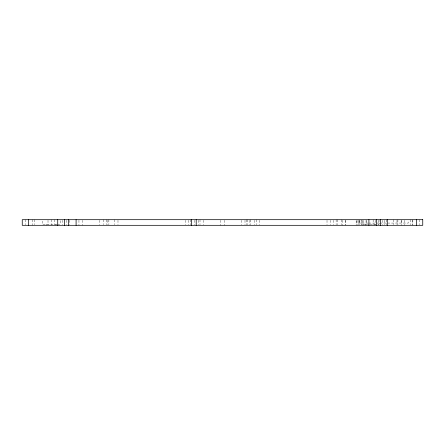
<?xml version="1.0" encoding="UTF-8"?>
<svg xmlns="http://www.w3.org/2000/svg" width="445" height="445" viewBox="0 0 445 445"><rect width="100%" height="100%" fill="white"/><g stroke="black" fill="none" stroke-linecap="round" stroke-linejoin="round"><path stroke-width="0.33" stroke-dasharray="2.23 1.67" d="M368.087 223.062L356.261 223.062L356.261 220.364M368.749 223.062L379.201 223.062M379.824 223.062L408.237 223.062L408.237 220.364M56.904 224.185L42.164 224.185L42.164 220.331M57.527 224.185L60.164 224.185L60.164 220.331M369.517 224.185L361.101 224.185L361.101 220.331M370.101 224.185L375.841 224.185M377.894 224.185L379.101 224.185L379.101 220.331M419.262 219.685L419.262 224.747M412.287 219.685L412.287 224.747M412.231 220.314L412.231 225.315M410.601 219.685L410.601 224.747M404.75 220.314L404.75 225.315M401.218 220.364L401.218 223.062M401.151 220.314L401.151 225.315M397.886 219.685L397.886 224.747M396.99 220.32L396.99 224.747M393.502 219.685L393.502 224.747M386.371 219.685L386.371 224.747M384.686 220.32L384.686 224.747M382.249 220.32L382.249 224.747M378.762 220.32L378.762 224.747M375.808 220.314L375.808 224.686M374.879 224.185L374.879 225.315M373.138 219.685L373.138 224.747M366.274 220.314L366.274 224.686M366.051 220.314L366.051 225.315M365.317 224.185L365.317 225.315M363.126 220.314L363.126 225.315M362.453 220.314L362.453 225.315M361.323 220.314L361.323 224.686M359.749 220.364L359.749 223.062M359.638 220.314L359.638 224.686M358.92 220.314L358.92 224.686M357.952 220.314L357.952 225.315M356.15 220.314L356.15 225.315M345.743 220.314L345.743 225.315M345.237 220.32L345.237 224.747M342.255 220.314L342.255 225.315M341.749 219.685L341.749 224.747M337.811 219.685L337.811 224.747M336.125 219.685L336.125 224.747M333.516 220.32L333.516 224.747M330.502 220.32L330.502 224.747M327.014 220.32L327.014 224.747M259.735 220.32L259.735 224.747M256.248 219.685L256.248 224.747M254.562 220.32L254.562 224.747M250.624 219.685L250.624 224.747M249.89 220.32L249.89 224.747M247.843 219.685L247.843 224.747M246.686 219.685L246.686 224.747M245 220.32L245 224.747M241.513 220.32L241.513 224.747M224.302 220.314L224.302 225.315M220.698 220.314L220.698 225.315M203.487 220.32L203.487 224.747M200 219.685L200 224.747M198.314 220.32L198.314 224.747M194.376 220.32L194.376 224.747M190.438 219.685L190.438 224.747M188.752 220.32L188.752 224.747M185.265 220.32L185.265 224.747M117.986 220.32L117.986 224.747M114.499 219.685L114.499 224.747M108.875 219.685L108.875 224.747M107.89 220.32L107.89 224.747M106.416 219.685L106.416 224.747M103.251 219.685L103.251 224.747M99.763 220.32L99.763 224.747M82.547 220.314L82.547 225.315M78.949 220.314L78.949 225.315M69.192 220.314L69.192 224.686M66.238 220.32L66.238 224.747M62.751 220.32L62.751 224.747M55.942 224.185L55.942 225.315M54.34 219.685L54.34 224.747M51.498 219.685L51.498 224.747M48.01 220.32L48.01 224.747M46.38 224.185L46.38 225.315M34.399 219.685L34.399 224.747M32.713 219.685L32.769 225.315M25.738 219.685L25.738 224.747"/><path stroke-width="0.67" d="M416.565 219.685L416.565 225.315M387.272 219.685L387.272 225.315M380.375 219.685L380.375 225.315M376.67 219.685L376.67 225.315M368.911 219.685L368.911 225.315M196.195 219.685L196.195 225.315M191.411 219.685L191.411 225.315M76.089 219.685L76.089 225.315M68.33 219.685L68.33 225.315M64.625 219.685L64.625 225.315M57.728 219.685L57.728 225.315M28.436 219.685L28.436 225.315M422.75 219.685L22.25 219.685L22.25 225.315L422.75 225.315L422.75 219.685"/></g></svg>
